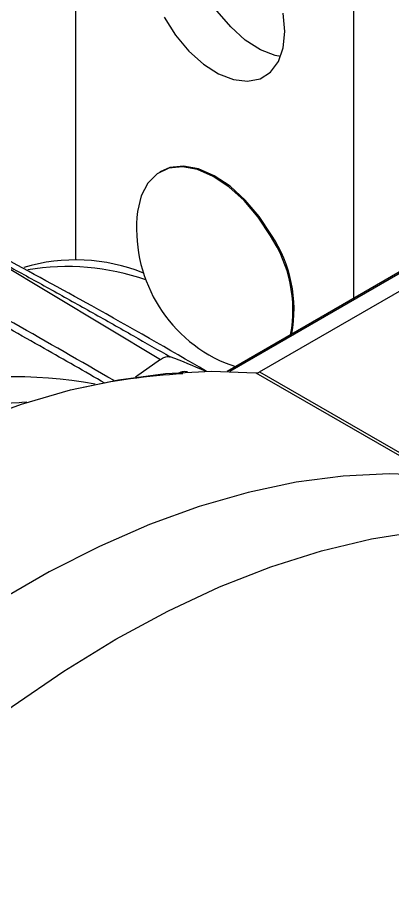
# Model space of a CAD drawing. Extents: x 7 to 135, y 1 to 99.
# Drawn here: x 19.815 to 21.008, y 81.779 to 84.578 of the extents above; entities that cross this region are included whole.
import ezdxf

# ---------------------------------------------------------------- set-up
doc = ezdxf.new("R2010")
doc.units = 0
doc.header["$MEASUREMENT"] = 0
doc.layers.add('OBJECT', color=7, linetype='CONTINUOUS')

msp = doc.modelspace()

# ---------------------------------------------------------------- linework, layer by layer
at = {"layer": 'OBJECT'}
for p, q in [((20.8851, 83.6842), (20.8851, 88.8417)), ((20.0013, 83.8065), (20.0013, 88.2842)), ((20.2716, 84.0886), (20.2681, 84.0865)), ((19.6614, 83.8549), (20.2699, 83.4898)), ((21.141, 83.8319), (20.4822, 83.4516)), ((21.1485, 83.8311), (20.4906, 83.4513)), ((20.5853, 83.4497), (21.2256, 83.8193)), ((20.2699, 83.4898), (20.1902, 83.4333)), ((20.4758, 83.4783), (20.5086, 83.4668)), ((20.574, 83.4466), (21.1397, 83.1201)), ((20.5853, 83.4497), (21.151, 83.1231))]:
    msp.add_line(p, q, dxfattribs=at)
at = {"layer": 'OBJECT', "flags": 128}
for points in [[(20.6525, 84.4541), (20.6357, 84.4575), (20.5882, 84.476), (20.5401, 84.5067), (20.4937, 84.5484), (20.4511, 84.599), (20.4144, 84.6562), (20.3853, 84.7173), (20.3651, 84.7795), (20.3547, 84.8398), (20.3547, 84.8954), (20.3651, 84.9437), (20.3669, 84.9487)], [(20.6659, 84.5344), (20.6607, 84.5927)], [(20.2815, 84.5795), (20.3182, 84.5223), (20.3608, 84.4717), (20.4072, 84.43), (20.4553, 84.3992), (20.5028, 84.3808), (20.5475, 84.3755), (20.5874, 84.3837), (20.6205, 84.405), (20.6454, 84.4383), (20.6607, 84.4821), (20.6659, 84.5344)], [(20.6201, 83.8833), (20.5811, 83.9426), (20.5364, 83.9953), (20.488, 84.0392), (20.4378, 84.0726), (20.3878, 84.0941), (20.3402, 84.1028), (20.2968, 84.0984), (20.2594, 84.081), (20.2296, 84.0513), (20.2086, 84.0106), (20.1972, 83.9608)], [(20.6236, 83.8853), (20.5846, 83.9446), (20.54, 83.9973), (20.4915, 84.0413), (20.4413, 84.0747), (20.3914, 84.0962), (20.3437, 84.1049), (20.3003, 84.1004), (20.2716, 84.0886)], [(17.9657, 81.9409), (18.1074, 82.1099), (18.2535, 82.2712), (18.4033, 82.4242), (18.5564, 82.5684), (18.7122, 82.7033), (18.87, 82.8283), (19.0293, 82.9429), (19.1896, 83.0467), (19.3501, 83.1394), (19.5104, 83.2206), (19.6697, 83.2899), (19.8276, 83.3472), (19.9833, 83.3922), (20.1364, 83.4247), (20.2863, 83.4447), (20.4323, 83.452), (20.574, 83.4466)], [(19.8451, 83.3529), (19.8292, 83.3521), (19.8207, 83.3517)], [(21.1397, 83.1201), (20.998, 83.1254), (20.852, 83.1181), (20.7021, 83.0982), (20.549, 83.0656), (20.3933, 83.0207), (20.2354, 82.9634), (20.0761, 82.894), (19.9158, 82.8128), (19.7553, 82.7202), (19.595, 82.6163), (19.4357, 82.5017), (19.2778, 82.3767), (19.1221, 82.2419), (18.969, 82.0977), (18.8191, 81.9446), (18.6731, 81.7833), (18.5314, 81.6143)], [(18.7446, 81.3426), (18.8598, 81.4874), (19.007, 81.6597), (19.1587, 81.8237), (19.3142, 81.9787), (19.473, 82.124), (19.6344, 82.2592), (19.7978, 82.3837), (19.9626, 82.4969), (20.1279, 82.5984), (20.2933, 82.6878), (20.4581, 82.7648), (20.6215, 82.829), (20.7829, 82.8802), (20.9417, 82.9182), (21.0972, 82.9428), (21.2489, 82.954), (21.3961, 82.9516), (21.5229, 82.9381)]]:
    msp.add_lwpolyline(points, dxfattribs=at)
at = {"layer": 'OBJECT'}
for centre, radius, start, end in [((20.6593, 83.9059), 0.4653, 173.2215, 246.7731), ((20.2645, 83.6465), 0.4272, 349.4499, 33.6541), ((20.268, 83.6486), 0.4272, 349.4499, 33.6541), ((19.9997, 83.2247), 0.5817, 68.1863, 106.442), ((19.9732, 83.0319), 0.7535, 70.5974, 99.6002), ((19.9045, 82.3802), 1.1856, 64.6595, 70.4446), ((20.4415, 81.5349), 1.9113, 93.0061, 103.0537), ((20.5747, 83.4663), 0.0197, 267.9056, 302.315), ((19.7954, 81.9126), 1.5216, 79.8848, 102.4955), ((19.9348, 81.5396), 1.8156, 93.6043, 105.8759)]:
    msp.add_arc(centre, radius, start, end, dxfattribs=at)
for points, knots in [([(19.6614, 83.8549), (19.7061, 83.8306), (19.7938, 83.7828), (19.925, 83.7105), (20.0547, 83.638), (20.1808, 83.5668), (20.2624, 83.5199), (20.3014, 83.4974)], [0, 0, 0, 0, 0.206023, 0.404821, 0.608638, 0.812835, 1, 1, 1, 1]), ([(20.4172, 83.4514), (20.2957, 83.5216), (20.0778, 83.6474), (19.8565, 83.7669), (19.7587, 83.8198)], [0, 0, 0, 0, 0.5580848, 1, 1, 1, 1]), ([(20.1225, 83.4219), (19.9103, 83.5444), (19.6975, 83.6672), (19.4804, 83.7824), (19.4798, 83.7827)], [0, 0, 0, 0, 0.9974526, 1, 1, 1, 1]), ([(20.0936, 83.4137), (20.029, 83.4508), (19.8904, 83.5303), (19.6872, 83.6446), (19.5482, 83.7211), (19.4839, 83.7564)], [0, 0, 0, 0, 0.319332, 0.685213, 1, 1, 1, 1]), ([(20.2699, 83.4898), (20.2747, 83.4927), (20.2843, 83.4984), (20.2949, 83.4993), (20.3, 83.4978), (20.3014, 83.4974)], [0, 0, 0, 0, 0.425019, 0.850039, 1, 1, 1, 1]), ([(20.3577, 83.4486), (20.355, 83.4493), (20.3478, 83.4514), (20.3365, 83.4501), (20.3287, 83.4465), (20.3253, 83.445)], [0, 0, 0, 0, 0.262547, 0.68644, 1, 1, 1, 1])]:
    msp.add_open_spline(points, degree=3, knots=knots, dxfattribs=at)

doc.saveas('drawing.dxf')
